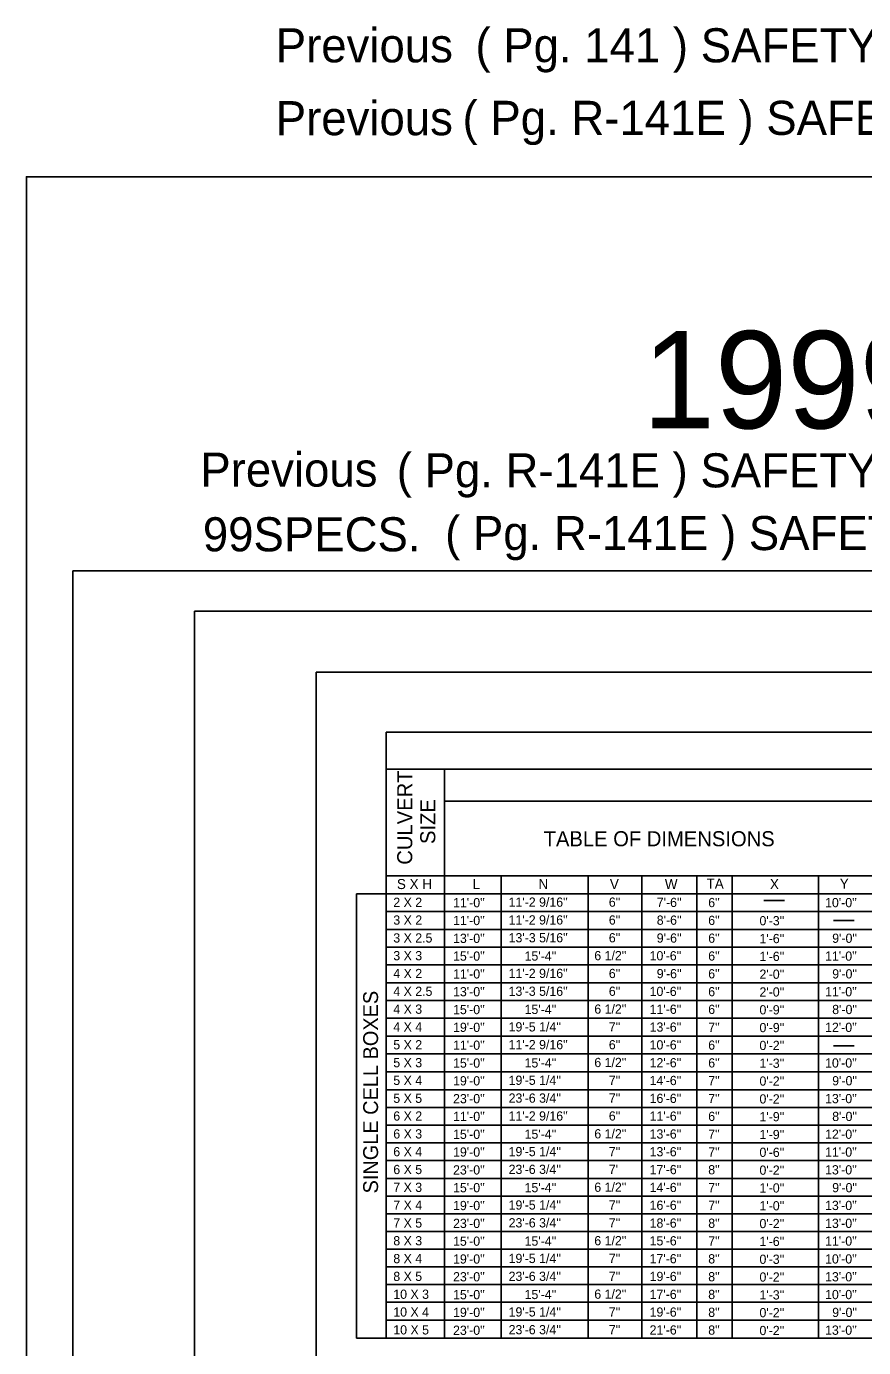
# Model space of a CAD drawing. Extents: x 198551 to 198923, y 47219 to 47520.
# Drawn here: x 198551.1 to 198654.3, y 47357.6 to 47520.4 of the extents above; entities that cross this region are included whole.
import ezdxf

# ---------------------------------------------------------------- set-up
doc = ezdxf.new("R2010")
doc.units = 0
doc.layers.add('Level 1', color=7, linetype='Continuous')

msp = doc.modelspace()

# ---------------------------------------------------------------- linework, layer by layer
at = {"layer": 'Level 1'}
for p, q in [((198556.78, 47453.34), (198916.75, 47453.34)), ((198556.78, 47223.35), (198556.78, 47453.34)), ((198571.78, 47228.35), (198571.78, 47448.34)), ((198571.78, 47448.34), (198916.75, 47448.34)), ((198586.78, 47440.84), (198911.75, 47440.84)), ((198586.78, 47235.85), (198586.78, 47440.84)), ((198595.41, 47413.54), (198595.41, 47433.46)), ((198595.41, 47433.46), (198847.89, 47433.46)), ((198595.41, 47428.89), (198876.12, 47428.89)), ((198602.64, 47358.75), (198602.64, 47428.89)), ((198602.64, 47424.96), (198876.12, 47424.96)), ((198595.41, 47415.72), (198690.58, 47415.72)), ((198609.62, 47358.75), (198609.62, 47415.72)), ((198620.35, 47358.75), (198620.35, 47415.72)), ((198626.97, 47358.75), (198626.97, 47415.66)), ((198633.73, 47358.75), (198633.73, 47415.72)), ((198638.1, 47358.75), (198638.1, 47415.72)), ((198648.76, 47358.75), (198648.76, 47415.72)), ((198591.75, 47413.54), (198876.12, 47413.54)), ((198591.75, 47358.75), (198591.75, 47413.54)), ((198595.41, 47358.75), (198595.41, 47413.54)), ((198595.41, 47411.34), (198876.12, 47411.34)), ((198642.01, 47412.69), (198644.54, 47412.69)), ((198650.6, 47410.23), (198653.13, 47410.23)), ((198595.41, 47409.14), (198876.12, 47409.14)), ((198595.41, 47406.95), (198876.12, 47406.95)), ((198595.41, 47404.77), (198876.12, 47404.77)), ((198595.41, 47402.56), (198876.12, 47402.56)), ((198595.41, 47400.36), (198876.12, 47400.36)), ((198595.41, 47398.18), (198876.12, 47398.18)), ((198595.41, 47395.98), (198876.12, 47395.98)), ((198595.41, 47393.79), (198876.12, 47393.79)), ((198650.6, 47394.8), (198653.13, 47394.8)), ((198595.41, 47391.59), (198876.12, 47391.59)), ((198595.41, 47389.38), (198876.12, 47389.38)), ((198595.41, 47387.19), (198876.12, 47387.19)), ((198595.41, 47385.01), (198876.12, 47385.01)), ((198595.41, 47382.82), (198876.12, 47382.82)), ((198595.41, 47380.64), (198876.12, 47380.64)), ((198595.41, 47378.46), (198876.12, 47378.46)), ((198595.41, 47376.28), (198876.12, 47376.28)), ((198595.41, 47374.1), (198876.12, 47374.1)), ((198595.41, 47371.91), (198876.12, 47371.91)), ((198595.41, 47369.73), (198876.12, 47369.73)), ((198595.41, 47367.55), (198876.12, 47367.55)), ((198595.41, 47365.37), (198876.12, 47365.37)), ((198595.41, 47363.19), (198876.12, 47363.19)), ((198595.41, 47361), (198876.12, 47361)), ((198591.75, 47358.75), (198876.12, 47358.75))]:
    msp.add_line(p, q, dxfattribs=at)
msp.add_lwpolyline([(198551.06, 47218.73), (198922.72, 47218.73), (198922.72, 47501.9), (198551.06, 47501.9)], close=True, dxfattribs=at)

# ---------------------------------------------------------------- texts
for s, height, p in [('Previous', 4.2, (198581.81, 47515.99)), ('( Pg. 141 ) SAFETY GRATED WINGWALL FOR SINGLE CELL BOX - ( SCGW- 1-00 ) - Previous ENGLISH ( 6/13/97 )', 4.2, (198606.44, 47515.99)), ('Previous', 4.2, (198581.81, 47507.01)), ('( Pg. R-141E ) SAFETY GRATED WINGWALL FOR SINGLE CELL BOX - ( SCGW-2-00E ) - Previous ENGLISH ( 7/1/99 )', 4.2, (198604.85, 47507.05)), ('1999 SPECS - FINAL ENGLISH', 12, (198627.05, 47470.88)), ('Previous', 4.2, (198572.51, 47463.7)), ('( Pg. R-141E ) SAFETY GRATED WINGWALL FOR SINGLE CELL BOX - ( SCGW-2-01E ) - Previous ENGLISH ( 11/1/02 )', 4.2, (198596.73, 47463.61)), ('( Pg. R-141E ) SAFETY GRATED WINGWALL FOR SINGLE CELL BOX - ( SCGW-2-02E ) - FINAL ENGLISH ( 6/6/05 )', 4.2, (198602.7, 47455.88)), ('99SPECS.', 4.2, (198572.82, 47455.73)), ('TABLE OF DIMENSIONS', 1.8616, (198614.85, 47419.38)), ('S X H', 1.241, (198596.75, 47414.11)), ('L', 1.24, (198606.08, 47414.1)), ('N', 1.24, (198614.22, 47414.1)), ('V', 1.24, (198623.02, 47414.1)), ('W', 1.24, (198629.8, 47414.1)), ('TA', 1.241, (198634.94, 47414.16)), ('X', 1.24, (198642.76, 47414.1)), ('Y', 1.24, (198651.37, 47414.16)), ('2 X 2', 1.138, (198596.31, 47411.91)), ("11'-0''", 1.138, (198603.68, 47411.86)), ("11'-2 9/16''", 1.138, (198610.53, 47411.93)), ("6''", 1.138, (198622.89, 47411.93)), ("7'-6''", 1.138, (198628.8, 47411.9)), ("6''", 1.138, (198635.15, 47411.88)), ("10'-0''", 1.138, (198649.56, 47411.87)), ('3 X 2', 1.138, (198596.31, 47409.72)), ("11'-0''", 1.138, (198603.68, 47409.67)), ("11'-2 9/16''", 1.138, (198610.53, 47409.74)), ("6''", 1.138, (198622.89, 47409.73)), ("8'-6''", 1.138, (198628.8, 47409.71)), ("6''", 1.138, (198635.15, 47409.68)), ("0'-3''", 1.138, (198641.47, 47409.64)), ('3 X 2.5', 1.138, (198596.31, 47407.52)), ("13'-0''", 1.138, (198603.68, 47407.47)), ("13'-3 5/16''", 1.138, (198610.53, 47407.54)), ("6''", 1.138, (198622.89, 47407.54)), ("9'-6''", 1.138, (198628.8, 47407.51)), ("6''", 1.138, (198635.15, 47407.49)), ("1'-6''", 1.138, (198641.47, 47407.44)), ("9'-0''", 1.138, (198650.44, 47407.48)), ('3 X 3', 1.138, (198596.31, 47405.33)), ("15'-0''", 1.138, (198603.68, 47405.28)), ("15'-4''", 1.138, (198612.5, 47405.29)), ("6 1/2''", 1.138, (198621.1, 47405.34)), ("10'-6''", 1.138, (198627.92, 47405.32)), ("6''", 1.138, (198635.15, 47405.29)), ("1'-6''", 1.138, (198641.47, 47405.25)), ("11'-0''", 1.138, (198649.56, 47405.28)), ('4 X 2', 1.138, (198596.31, 47403.13)), ("11'-0''", 1.138, (198603.68, 47403.08)), ("11'-2 9/16''", 1.138, (198610.53, 47403.15)), ("6''", 1.138, (198622.89, 47403.14)), ("9'-6''", 1.138, (198628.8, 47403.12)), ("6''", 1.138, (198635.15, 47403.1)), ("2'-0''", 1.138, (198641.47, 47403.05)), ("9'-0''", 1.138, (198650.44, 47403.09)), ('4 X 2.5', 1.138, (198596.31, 47400.94)), ("13'-0''", 1.138, (198603.68, 47400.89)), ("13'-3 5/16''", 1.138, (198610.53, 47400.95)), ("6''", 1.138, (198622.89, 47400.95)), ("10'-6''", 1.138, (198627.92, 47400.93)), ("6''", 1.138, (198635.15, 47400.9)), ("2'-0''", 1.138, (198641.47, 47400.86)), ("11'-0''", 1.138, (198649.56, 47400.89)), ('4 X 3', 1.138, (198596.31, 47398.74)), ("15'-0''", 1.138, (198603.68, 47398.69)), ("15'-4''", 1.138, (198612.5, 47398.71)), ("6 1/2''", 1.138, (198621.1, 47398.75)), ("11'-6''", 1.138, (198627.92, 47398.73)), ("6''", 1.138, (198635.15, 47398.71)), ("8'-0''", 1.138, (198650.44, 47398.7)), ("0'-9''", 1.138, (198641.47, 47398.66)), ('4 X 4', 1.138, (198596.31, 47396.55)), ("19'-0''", 1.138, (198603.68, 47396.5)), ("19'-5 1/4''", 1.138, (198610.53, 47396.56)), ("7''", 1.138, (198622.89, 47396.56)), ("13'-6''", 1.138, (198627.92, 47396.53)), ("7''", 1.138, (198635.15, 47396.51)), ("0'-9''", 1.138, (198641.47, 47396.47)), ("12'-0''", 1.138, (198649.56, 47396.5)), ('5 X 2', 1.138, (198596.31, 47394.35)), ("11'-0''", 1.138, (198603.68, 47394.3)), ("11'-2 9/16''", 1.138, (198610.53, 47394.37)), ("6''", 1.138, (198622.89, 47394.36)), ("10'-6''", 1.138, (198627.92, 47394.34)), ("6''", 1.138, (198635.15, 47394.31)), ("0'-2''", 1.138, (198641.47, 47394.27)), ("6 1/2''", 1.138, (198621.1, 47392.17)), ('5 X 3', 1.138, (198596.31, 47392.15)), ("15'-0''", 1.138, (198603.68, 47392.1)), ("15'-4''", 1.138, (198612.5, 47392.12)), ("12'-6''", 1.138, (198627.92, 47392.14)), ("6''", 1.138, (198635.15, 47392.12)), ("1'-3''", 1.138, (198641.47, 47392.08)), ("10'-0''", 1.138, (198649.56, 47392.11)), ('5 X 4', 1.138, (198596.31, 47389.96)), ("19'-0''", 1.138, (198603.68, 47389.91)), ("19'-5 1/4''", 1.138, (198610.53, 47389.98)), ("7''", 1.138, (198622.89, 47389.97)), ("14'-6''", 1.138, (198627.92, 47389.95)), ("7''", 1.138, (198635.15, 47389.92)), ("0'-2''", 1.138, (198641.47, 47389.88)), ("9'-0''", 1.138, (198650.44, 47389.92)), ('5 X 5', 1.138, (198596.31, 47387.76)), ("23'-0''", 1.138, (198603.68, 47387.71)), ("23'-6 3/4''", 1.138, (198610.53, 47387.78)), ("7''", 1.138, (198622.89, 47387.78)), ("16'-6''", 1.138, (198627.92, 47387.75)), ("7''", 1.138, (198635.15, 47387.73)), ("0'-2''", 1.138, (198641.47, 47387.68)), ("13'-0''", 1.138, (198649.56, 47387.72)), ('6 X 2', 1.138, (198596.31, 47385.57)), ("11'-0''", 1.138, (198603.68, 47385.52)), ("11'-2 9/16''", 1.138, (198610.53, 47385.58)), ("6''", 1.138, (198622.89, 47385.58)), ("11'-6''", 1.138, (198627.92, 47385.56)), ("6''", 1.138, (198635.15, 47385.53)), ("1'-9''", 1.138, (198641.47, 47385.49)), ("8'-0''", 1.138, (198650.44, 47385.52)), ('6 X 3', 1.138, (198596.31, 47383.37)), ("15'-0''", 1.138, (198603.68, 47383.32)), ("15'-4''", 1.138, (198612.5, 47383.34)), ("6 1/2''", 1.138, (198621.1, 47383.38)), ("13'-6''", 1.138, (198627.92, 47383.36)), ("7''", 1.138, (198635.15, 47383.34)), ("1'-9''", 1.138, (198641.47, 47383.29)), ("12'-0''", 1.138, (198649.56, 47383.33)), ('6 X 4', 1.138, (198596.31, 47381.18)), ("19'-0''", 1.138, (198603.68, 47381.13)), ("19'-5 1/4''", 1.138, (198610.53, 47381.19)), ("7''", 1.138, (198622.89, 47381.19)), ("13'-6''", 1.138, (198627.92, 47381.17)), ("7''", 1.138, (198635.15, 47381.14)), ("0'-6''", 1.138, (198641.47, 47381.1)), ("11'-0''", 1.138, (198649.56, 47381.13)), ('6 X 5', 1.138, (198596.31, 47378.98)), ("23'-0''", 1.138, (198603.68, 47378.93)), ("23'-6 3/4''", 1.138, (198610.53, 47379)), ("7'", 1.138, (198622.89, 47378.99)), ("17'-6''", 1.138, (198627.92, 47378.97)), ("8''", 1.138, (198635.15, 47378.95)), ("0'-2''", 1.138, (198641.47, 47378.9)), ("13'-0''", 1.138, (198649.56, 47378.94)), ('7 X 3', 1.138, (198596.31, 47376.79)), ("15'-0''", 1.138, (198603.68, 47376.74)), ("15'-4''", 1.138, (198612.5, 47376.75)), ("6 1/2''", 1.138, (198621.1, 47376.8)), ("14'-6''", 1.138, (198627.92, 47376.77)), ("7''", 1.138, (198635.15, 47376.75)), ("1'-0''", 1.138, (198641.47, 47376.71)), ("9'-0''", 1.138, (198650.44, 47376.74)), ('7 X 4', 1.138, (198596.31, 47374.59)), ("19'-0''", 1.138, (198603.68, 47374.54)), ("19'-5 1/4''", 1.138, (198610.53, 47374.61)), ("7''", 1.138, (198622.89, 47374.6)), ("16'-6''", 1.138, (198627.92, 47374.58)), ("7''", 1.138, (198635.15, 47374.55)), ("1'-0''", 1.138, (198641.47, 47374.51)), ("13'-0''", 1.138, (198649.56, 47374.55)), ('7 X 5', 1.138, (198596.31, 47372.39)), ("23'-0''", 1.138, (198603.68, 47372.34)), ("23'-6 3/4''", 1.138, (198610.53, 47372.41)), ("7''", 1.138, (198622.89, 47372.41)), ("18'-6''", 1.138, (198627.92, 47372.38)), ("8''", 1.138, (198635.15, 47372.36)), ("0'-2''", 1.138, (198641.47, 47372.32)), ("13'-0''", 1.138, (198649.56, 47372.35)), ('8 X 3', 1.138, (198596.31, 47370.2)), ("15'-0''", 1.138, (198603.68, 47370.15)), ("15'-4''", 1.138, (198612.5, 47370.16)), ("6 1/2''", 1.138, (198621.1, 47370.21)), ("15'-6''", 1.138, (198627.92, 47370.19)), ("7''", 1.138, (198635.15, 47370.16)), ("1'-6''", 1.138, (198641.47, 47370.12)), ("11'-0''", 1.138, (198649.56, 47370.16)), ('8 X 4', 1.138, (198596.31, 47368)), ("19'-0''", 1.138, (198603.68, 47367.95)), ("19'-5 1/4''", 1.138, (198610.53, 47368.02)), ("7''", 1.138, (198622.89, 47368.02)), ("17'-6''", 1.138, (198627.92, 47367.99)), ("8''", 1.138, (198635.15, 47367.97)), ("0'-3''", 1.138, (198641.47, 47367.92)), ("10'-0''", 1.138, (198649.56, 47367.96)), ('8 X 5', 1.138, (198596.31, 47365.81)), ("23'-0''", 1.138, (198603.68, 47365.76)), ("23'-6 3/4''", 1.138, (198610.53, 47365.82)), ("7''", 1.138, (198622.89, 47365.82)), ("19'-6''", 1.138, (198627.92, 47365.8)), ("8''", 1.138, (198635.15, 47365.77)), ("0'-2''", 1.138, (198641.47, 47365.73)), ("13'-0''", 1.138, (198649.56, 47365.76)), ('10 X 3', 1.138, (198596.31, 47363.61)), ("15'-0''", 1.138, (198603.68, 47363.56)), ("15'-4''", 1.138, (198612.5, 47363.58)), ("6 1/2''", 1.138, (198621.1, 47363.62)), ("17'-6''", 1.138, (198627.92, 47363.6)), ("8''", 1.138, (198635.15, 47363.58)), ("1'-3''", 1.138, (198641.47, 47363.53)), ("10'-0''", 1.138, (198649.56, 47363.57)), ('10 X 4', 1.138, (198596.31, 47361.42)), ("19'-0''", 1.138, (198603.68, 47361.37)), ("19'-5 1/4''", 1.138, (198610.53, 47361.43)), ("7''", 1.138, (198622.89, 47361.43)), ("19'-6''", 1.138, (198627.92, 47361.41)), ("8''", 1.138, (198635.15, 47361.38)), ("0'-2''", 1.138, (198641.47, 47361.34)), ("9'-0''", 1.138, (198650.44, 47361.37)), ('10 X 5', 1.138, (198596.31, 47359.22)), ("23'-0''", 1.138, (198603.68, 47359.17)), ("23'-6 3/4''", 1.138, (198610.53, 47359.24)), ("7''", 1.138, (198622.89, 47359.23)), ("21'-6''", 1.138, (198627.92, 47359.21)), ("8''", 1.138, (198635.15, 47359.19)), ("0'-2''", 1.138, (198641.47, 47359.14)), ("13'-0''", 1.138, (198649.56, 47359.18))]:
    msp.add_text(s, height=height, dxfattribs=at).set_placement(p)
for s, height, p in [('CULVERT ', 1.862, (198598.65, 47417.11)), ('SIZE', 1.862, (198601.49, 47419.66)), ('SINGLE CELL BOXES', 1.836, (198594.43, 47376.6))]:
    msp.add_text(s, height=height, rotation=90, dxfattribs=at).set_placement(p)

doc.saveas('drawing.dxf')
